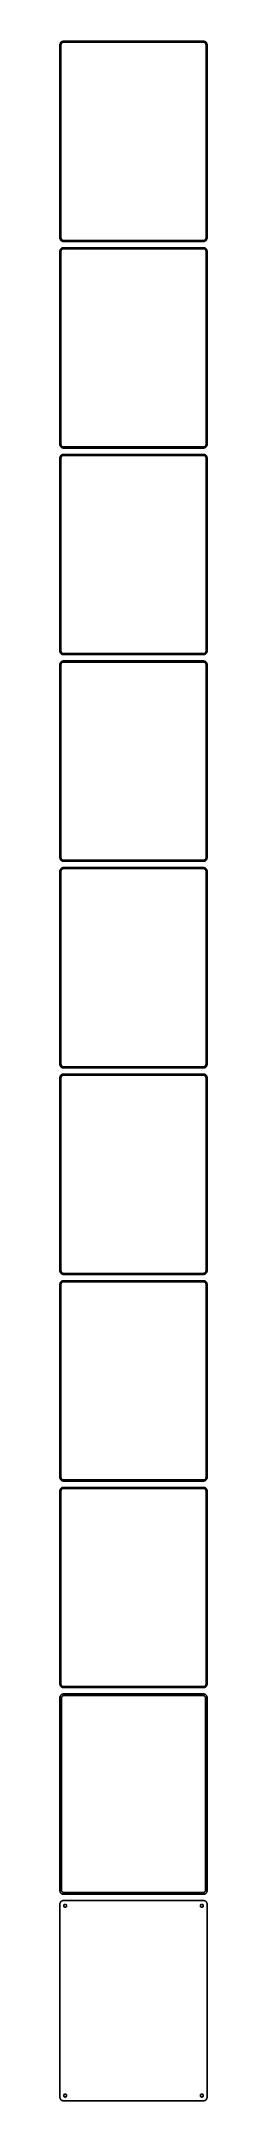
# Model space of a CAD drawing. Header units: metres. Extents: x -105 to 105, y 2798 to 5728.
import ezdxf

# ---------------------------------------------------------------- set-up
doc = ezdxf.new("R2010")
doc.units = ezdxf.units.M

msp = doc.modelspace()

# ---------------------------------------------------------------- linework, layer by layer
for p, q in [((-104.961, 5724.13), (-105, 5723.5)), ((-105, 5723.5), (-105, 5448.5)), ((-104.843, 5724.74), (-104.961, 5724.13)), ((-104.649, 5725.34), (-104.843, 5724.74)), ((-104.382, 5725.91), (-104.649, 5725.34)), ((-104.045, 5726.44), (-104.382, 5725.91)), ((-103.645, 5726.92), (-104.045, 5726.44)), ((-103.187, 5727.35), (-103.645, 5726.92)), ((-103.5, 5723), (-103.468, 5723.5)), ((-103.5, 5449), (-103.5, 5723)), ((-103.468, 5723.5), (-103.374, 5723.99)), ((-103.374, 5723.99), (-103.219, 5724.47)), ((-103.219, 5724.47), (-103.005, 5724.93)), ((-102.679, 5727.72), (-103.187, 5727.35)), ((-103.005, 5724.93), (-102.736, 5725.35)), ((-102.736, 5725.35), (-102.416, 5725.74)), ((-102.129, 5728.02), (-102.679, 5727.72)), ((-102.416, 5725.74), (-102.05, 5726.08)), ((-101.545, 5728.26), (-102.129, 5728.02)), ((-102.05, 5726.08), (-101.643, 5726.38)), ((-101.643, 5726.38), (-101.203, 5726.62)), ((-100.937, 5728.41), (-101.545, 5728.26)), ((-101.203, 5726.62), (-100.736, 5726.8)), ((-100.314, 5728.49), (-100.937, 5728.41)), ((-100.736, 5726.8), (-100.25, 5726.93)), ((100.314, 5728.49), (-100.314, 5728.49)), ((-100.25, 5726.93), (-99.7512, 5726.99)), ((-99.7512, 5726.99), (99.7512, 5726.99)), ((99.7512, 5726.99), (100.25, 5726.93)), ((100.25, 5726.93), (100.736, 5726.8)), ((100.937, 5728.41), (100.314, 5728.49)), ((100.736, 5726.8), (101.203, 5726.62)), ((101.545, 5728.26), (100.937, 5728.41)), ((101.203, 5726.62), (101.643, 5726.38)), ((102.129, 5728.02), (101.545, 5728.26)), ((101.643, 5726.38), (102.05, 5726.08)), ((102.05, 5726.08), (102.416, 5725.74)), ((102.679, 5727.72), (102.129, 5728.02)), ((102.416, 5725.74), (102.736, 5725.35)), ((103.187, 5727.35), (102.679, 5727.72)), ((102.736, 5725.35), (103.005, 5724.93)), ((103.005, 5724.93), (103.219, 5724.47)), ((103.645, 5726.92), (103.187, 5727.35)), ((103.219, 5724.47), (103.374, 5723.99)), ((103.374, 5723.99), (103.468, 5723.5)), ((103.468, 5723.5), (103.5, 5723)), ((103.5, 5723), (103.5, 5449)), ((104.045, 5726.44), (103.645, 5726.92)), ((104.382, 5725.91), (104.045, 5726.44)), ((104.649, 5725.34), (104.382, 5725.91)), ((104.843, 5724.74), (104.649, 5725.34)), ((104.961, 5724.13), (104.843, 5724.74)), ((105, 5723.5), (104.961, 5724.13)), ((105, 5448.5), (105, 5723.5)), ((-105, 5448.5), (-104.961, 5447.87)), ((-104.961, 5430.13), (-105, 5429.5)), ((-105, 5429.5), (-105, 5154.5)), ((-104.961, 5447.87), (-104.843, 5447.26)), ((-104.843, 5430.74), (-104.961, 5430.13)), ((-104.843, 5447.26), (-104.649, 5446.66)), ((-104.649, 5431.34), (-104.843, 5430.74)), ((-104.649, 5446.66), (-104.382, 5446.09)), ((-104.382, 5431.91), (-104.649, 5431.34)), ((-104.382, 5446.09), (-104.045, 5445.56)), ((-104.045, 5432.44), (-104.382, 5431.91)), ((-104.045, 5445.56), (-103.645, 5445.08)), ((-103.645, 5432.92), (-104.045, 5432.44)), ((-103.645, 5445.08), (-103.187, 5444.65)), ((-103.187, 5433.35), (-103.645, 5432.92)), ((-103.468, 5448.5), (-103.5, 5449)), ((-103.5, 5429), (-103.468, 5429.5)), ((-103.5, 5155), (-103.5, 5429)), ((-103.374, 5448.01), (-103.468, 5448.5)), ((-103.468, 5429.5), (-103.374, 5429.99)), ((-103.219, 5447.53), (-103.374, 5448.01)), ((-103.374, 5429.99), (-103.219, 5430.47)), ((-103.005, 5447.07), (-103.219, 5447.53)), ((-103.219, 5430.47), (-103.005, 5430.93)), ((-103.187, 5444.65), (-102.679, 5444.28)), ((-102.679, 5433.72), (-103.187, 5433.35)), ((-102.736, 5446.65), (-103.005, 5447.07)), ((-103.005, 5430.93), (-102.736, 5431.35)), ((-102.416, 5446.26), (-102.736, 5446.65)), ((-102.736, 5431.35), (-102.416, 5431.74)), ((-102.679, 5444.28), (-102.129, 5443.98)), ((-102.129, 5434.02), (-102.679, 5433.72)), ((-102.05, 5445.92), (-102.416, 5446.26)), ((-102.416, 5431.74), (-102.05, 5432.08)), ((-102.129, 5443.98), (-101.545, 5443.74)), ((-101.545, 5434.26), (-102.129, 5434.02)), ((-101.643, 5445.62), (-102.05, 5445.92)), ((-102.05, 5432.08), (-101.643, 5432.38)), ((-101.203, 5445.38), (-101.643, 5445.62)), ((-101.643, 5432.38), (-101.203, 5432.62)), ((-101.545, 5443.74), (-100.937, 5443.59)), ((-100.937, 5434.41), (-101.545, 5434.26)), ((-100.736, 5445.2), (-101.203, 5445.38)), ((-101.203, 5432.62), (-100.736, 5432.8)), ((-100.937, 5443.59), (-100.314, 5443.51)), ((-100.314, 5434.49), (-100.937, 5434.41)), ((-100.25, 5445.07), (-100.736, 5445.2)), ((-100.736, 5432.8), (-100.25, 5432.93)), ((-100.314, 5443.51), (100.314, 5443.51)), ((100.314, 5434.49), (-100.314, 5434.49)), ((-99.7512, 5445.01), (-100.25, 5445.07)), ((-100.25, 5432.93), (-99.7512, 5432.99)), ((99.7512, 5445.01), (-99.7512, 5445.01)), ((-99.7512, 5432.99), (99.7512, 5432.99)), ((100.25, 5445.07), (99.7512, 5445.01)), ((99.7512, 5432.99), (100.25, 5432.93)), ((100.736, 5445.2), (100.25, 5445.07)), ((100.25, 5432.93), (100.736, 5432.8)), ((100.314, 5443.51), (100.937, 5443.59)), ((100.937, 5434.41), (100.314, 5434.49)), ((101.203, 5445.38), (100.736, 5445.2)), ((100.736, 5432.8), (101.203, 5432.62)), ((100.937, 5443.59), (101.545, 5443.74)), ((101.545, 5434.26), (100.937, 5434.41)), ((101.643, 5445.62), (101.203, 5445.38)), ((101.203, 5432.62), (101.643, 5432.38)), ((101.545, 5443.74), (102.129, 5443.98)), ((102.129, 5434.02), (101.545, 5434.26)), ((102.05, 5445.92), (101.643, 5445.62)), ((101.643, 5432.38), (102.05, 5432.08)), ((102.416, 5446.26), (102.05, 5445.92)), ((102.05, 5432.08), (102.416, 5431.74)), ((102.129, 5443.98), (102.679, 5444.28)), ((102.679, 5433.72), (102.129, 5434.02)), ((102.736, 5446.65), (102.416, 5446.26)), ((102.416, 5431.74), (102.736, 5431.35)), ((102.679, 5444.28), (103.187, 5444.65)), ((103.187, 5433.35), (102.679, 5433.72)), ((103.005, 5447.07), (102.736, 5446.65)), ((102.736, 5431.35), (103.005, 5430.93)), ((103.219, 5447.53), (103.005, 5447.07)), ((103.005, 5430.93), (103.219, 5430.47)), ((103.187, 5444.65), (103.645, 5445.08)), ((103.645, 5432.92), (103.187, 5433.35)), ((103.374, 5448.01), (103.219, 5447.53)), ((103.219, 5430.47), (103.374, 5429.99)), ((103.468, 5448.5), (103.374, 5448.01)), ((103.374, 5429.99), (103.468, 5429.5)), ((103.5, 5449), (103.468, 5448.5)), ((103.468, 5429.5), (103.5, 5429)), ((103.5, 5429), (103.5, 5155)), ((103.645, 5445.08), (104.045, 5445.56)), ((104.045, 5432.44), (103.645, 5432.92)), ((104.045, 5445.56), (104.382, 5446.09)), ((104.382, 5431.91), (104.045, 5432.44)), ((104.382, 5446.09), (104.649, 5446.66)), ((104.649, 5431.34), (104.382, 5431.91)), ((104.649, 5446.66), (104.843, 5447.26)), ((104.843, 5430.74), (104.649, 5431.34)), ((104.843, 5447.26), (104.961, 5447.87)), ((104.961, 5430.13), (104.843, 5430.74)), ((104.961, 5447.87), (105, 5448.5)), ((105, 5429.5), (104.961, 5430.13)), ((105, 5154.5), (105, 5429.5)), ((-105, 5154.5), (-104.961, 5153.87)), ((-104.961, 5136.13), (-105, 5135.5)), ((-105, 5135.5), (-105, 4860.5)), ((-104.961, 5153.87), (-104.843, 5153.26)), ((-104.843, 5136.74), (-104.961, 5136.13)), ((-104.843, 5153.26), (-104.649, 5152.66)), ((-104.649, 5137.34), (-104.843, 5136.74)), ((-104.649, 5152.66), (-104.382, 5152.09)), ((-104.382, 5137.91), (-104.649, 5137.34)), ((-104.382, 5152.09), (-104.045, 5151.56)), ((-104.045, 5138.44), (-104.382, 5137.91)), ((-104.045, 5151.56), (-103.645, 5151.08)), ((-103.645, 5138.92), (-104.045, 5138.44)), ((-103.645, 5151.08), (-103.187, 5150.65)), ((-103.187, 5139.35), (-103.645, 5138.92)), ((-103.468, 5154.5), (-103.5, 5155)), ((-103.5, 5135), (-103.468, 5135.5)), ((-103.5, 4861), (-103.5, 5135)), ((-103.374, 5154.01), (-103.468, 5154.5)), ((-103.468, 5135.5), (-103.374, 5135.99)), ((-103.219, 5153.53), (-103.374, 5154.01)), ((-103.374, 5135.99), (-103.219, 5136.47)), ((-103.005, 5153.07), (-103.219, 5153.53)), ((-103.219, 5136.47), (-103.005, 5136.93)), ((-103.187, 5150.65), (-102.679, 5150.28)), ((-102.679, 5139.72), (-103.187, 5139.35)), ((-102.736, 5152.65), (-103.005, 5153.07)), ((-103.005, 5136.93), (-102.736, 5137.35)), ((-102.416, 5152.26), (-102.736, 5152.65)), ((-102.736, 5137.35), (-102.416, 5137.74)), ((-102.679, 5150.28), (-102.129, 5149.98)), ((-102.129, 5140.02), (-102.679, 5139.72)), ((-102.05, 5151.92), (-102.416, 5152.26)), ((-102.416, 5137.74), (-102.05, 5138.08)), ((-102.129, 5149.98), (-101.545, 5149.74)), ((-101.545, 5140.26), (-102.129, 5140.02)), ((-101.643, 5151.62), (-102.05, 5151.92)), ((-102.05, 5138.08), (-101.643, 5138.38)), ((-101.203, 5151.38), (-101.643, 5151.62)), ((-101.643, 5138.38), (-101.203, 5138.62)), ((-101.545, 5149.74), (-100.937, 5149.59)), ((-100.937, 5140.41), (-101.545, 5140.26)), ((-100.736, 5151.2), (-101.203, 5151.38)), ((-101.203, 5138.62), (-100.736, 5138.8)), ((-100.937, 5149.59), (-100.314, 5149.51)), ((-100.314, 5140.49), (-100.937, 5140.41)), ((-100.25, 5151.07), (-100.736, 5151.2)), ((-100.736, 5138.8), (-100.25, 5138.93)), ((-100.314, 5149.51), (100.314, 5149.51)), ((100.314, 5140.49), (-100.314, 5140.49)), ((-99.7512, 5151.01), (-100.25, 5151.07)), ((-100.25, 5138.93), (-99.7512, 5138.99)), ((99.7512, 5151.01), (-99.7512, 5151.01)), ((-99.7512, 5138.99), (99.7512, 5138.99)), ((100.25, 5151.07), (99.7512, 5151.01)), ((99.7512, 5138.99), (100.25, 5138.93)), ((100.736, 5151.2), (100.25, 5151.07)), ((100.25, 5138.93), (100.736, 5138.8)), ((100.314, 5149.51), (100.937, 5149.59)), ((100.937, 5140.41), (100.314, 5140.49)), ((101.203, 5151.38), (100.736, 5151.2)), ((100.736, 5138.8), (101.203, 5138.62)), ((100.937, 5149.59), (101.545, 5149.74)), ((101.545, 5140.26), (100.937, 5140.41)), ((101.643, 5151.62), (101.203, 5151.38)), ((101.203, 5138.62), (101.643, 5138.38)), ((101.545, 5149.74), (102.129, 5149.98)), ((102.129, 5140.02), (101.545, 5140.26)), ((102.05, 5151.92), (101.643, 5151.62)), ((101.643, 5138.38), (102.05, 5138.08)), ((102.416, 5152.26), (102.05, 5151.92)), ((102.05, 5138.08), (102.416, 5137.74)), ((102.129, 5149.98), (102.679, 5150.28)), ((102.679, 5139.72), (102.129, 5140.02)), ((102.736, 5152.65), (102.416, 5152.26)), ((102.416, 5137.74), (102.736, 5137.35)), ((102.679, 5150.28), (103.187, 5150.65)), ((103.187, 5139.35), (102.679, 5139.72)), ((103.005, 5153.07), (102.736, 5152.65)), ((102.736, 5137.35), (103.005, 5136.93)), ((103.219, 5153.53), (103.005, 5153.07)), ((103.005, 5136.93), (103.219, 5136.47)), ((103.187, 5150.65), (103.645, 5151.08)), ((103.645, 5138.92), (103.187, 5139.35)), ((103.374, 5154.01), (103.219, 5153.53)), ((103.219, 5136.47), (103.374, 5135.99)), ((103.468, 5154.5), (103.374, 5154.01)), ((103.374, 5135.99), (103.468, 5135.5)), ((103.5, 5155), (103.468, 5154.5)), ((103.468, 5135.5), (103.5, 5135)), ((103.5, 5135), (103.5, 4861)), ((103.645, 5151.08), (104.045, 5151.56)), ((104.045, 5138.44), (103.645, 5138.92)), ((104.045, 5151.56), (104.382, 5152.09)), ((104.382, 5137.91), (104.045, 5138.44)), ((104.382, 5152.09), (104.649, 5152.66)), ((104.649, 5137.34), (104.382, 5137.91)), ((104.649, 5152.66), (104.843, 5153.26)), ((104.843, 5136.74), (104.649, 5137.34)), ((104.843, 5153.26), (104.961, 5153.87)), ((104.961, 5136.13), (104.843, 5136.74)), ((104.961, 5153.87), (105, 5154.5)), ((105, 5135.5), (104.961, 5136.13)), ((105, 4860.5), (105, 5135.5)), ((-105, 4860.5), (-104.961, 4859.87)), ((-104.961, 4842.13), (-105, 4841.5)), ((-105, 4841.5), (-105, 4566.5)), ((-104.961, 4859.87), (-104.843, 4859.26)), ((-104.843, 4842.74), (-104.961, 4842.13)), ((-104.843, 4859.26), (-104.649, 4858.66)), ((-104.649, 4843.34), (-104.843, 4842.74)), ((-104.649, 4858.66), (-104.382, 4858.09)), ((-104.382, 4843.91), (-104.649, 4843.34)), ((-104.382, 4858.09), (-104.045, 4857.56)), ((-104.045, 4844.44), (-104.382, 4843.91)), ((-104.045, 4857.56), (-103.645, 4857.08)), ((-103.645, 4844.92), (-104.045, 4844.44)), ((-103.645, 4857.08), (-103.187, 4856.65)), ((-103.187, 4845.35), (-103.645, 4844.92)), ((-103.468, 4860.5), (-103.5, 4861)), ((-103.5, 4841), (-103.468, 4841.5)), ((-103.5, 4567), (-103.5, 4841)), ((-103.374, 4860.01), (-103.468, 4860.5)), ((-103.468, 4841.5), (-103.374, 4841.99)), ((-103.219, 4859.53), (-103.374, 4860.01)), ((-103.374, 4841.99), (-103.219, 4842.47)), ((-103.005, 4859.07), (-103.219, 4859.53)), ((-103.219, 4842.47), (-103.005, 4842.93)), ((-103.187, 4856.65), (-102.679, 4856.28)), ((-102.679, 4845.72), (-103.187, 4845.35)), ((-102.736, 4858.65), (-103.005, 4859.07)), ((-103.005, 4842.93), (-102.736, 4843.35)), ((-102.416, 4858.26), (-102.736, 4858.65)), ((-102.736, 4843.35), (-102.416, 4843.74)), ((-102.679, 4856.28), (-102.129, 4855.98)), ((-102.129, 4846.02), (-102.679, 4845.72)), ((-102.05, 4857.92), (-102.416, 4858.26)), ((-102.416, 4843.74), (-102.05, 4844.08)), ((-102.129, 4855.98), (-101.545, 4855.74)), ((-101.545, 4846.26), (-102.129, 4846.02)), ((-101.643, 4857.62), (-102.05, 4857.92)), ((-102.05, 4844.08), (-101.643, 4844.38)), ((-101.203, 4857.38), (-101.643, 4857.62)), ((-101.643, 4844.38), (-101.203, 4844.62)), ((-101.545, 4855.74), (-100.937, 4855.59)), ((-100.937, 4846.41), (-101.545, 4846.26)), ((-100.736, 4857.2), (-101.203, 4857.38)), ((-101.203, 4844.62), (-100.736, 4844.8)), ((-100.937, 4855.59), (-100.314, 4855.51)), ((-100.314, 4846.49), (-100.937, 4846.41)), ((-100.25, 4857.07), (-100.736, 4857.2)), ((-100.736, 4844.8), (-100.25, 4844.93)), ((-100.314, 4855.51), (100.314, 4855.51)), ((100.314, 4846.49), (-100.314, 4846.49)), ((-99.7512, 4857.01), (-100.25, 4857.07)), ((-100.25, 4844.93), (-99.7512, 4844.99)), ((99.7512, 4857.01), (-99.7512, 4857.01)), ((-99.7512, 4844.99), (99.7512, 4844.99)), ((100.25, 4857.07), (99.7512, 4857.01)), ((99.7512, 4844.99), (100.25, 4844.93)), ((100.736, 4857.2), (100.25, 4857.07)), ((100.25, 4844.93), (100.736, 4844.8)), ((100.314, 4855.51), (100.937, 4855.59)), ((100.937, 4846.41), (100.314, 4846.49)), ((101.203, 4857.38), (100.736, 4857.2)), ((100.736, 4844.8), (101.203, 4844.62)), ((100.937, 4855.59), (101.545, 4855.74)), ((101.545, 4846.26), (100.937, 4846.41)), ((101.643, 4857.62), (101.203, 4857.38)), ((101.203, 4844.62), (101.643, 4844.38)), ((101.545, 4855.74), (102.129, 4855.98)), ((102.129, 4846.02), (101.545, 4846.26)), ((102.05, 4857.92), (101.643, 4857.62)), ((101.643, 4844.38), (102.05, 4844.08)), ((102.416, 4858.26), (102.05, 4857.92)), ((102.05, 4844.08), (102.416, 4843.74)), ((102.129, 4855.98), (102.679, 4856.28)), ((102.679, 4845.72), (102.129, 4846.02)), ((102.736, 4858.65), (102.416, 4858.26)), ((102.416, 4843.74), (102.736, 4843.35)), ((102.679, 4856.28), (103.187, 4856.65)), ((103.187, 4845.35), (102.679, 4845.72)), ((103.005, 4859.07), (102.736, 4858.65)), ((102.736, 4843.35), (103.005, 4842.93)), ((103.219, 4859.53), (103.005, 4859.07)), ((103.005, 4842.93), (103.219, 4842.47)), ((103.187, 4856.65), (103.645, 4857.08)), ((103.645, 4844.92), (103.187, 4845.35)), ((103.374, 4860.01), (103.219, 4859.53)), ((103.219, 4842.47), (103.374, 4841.99)), ((103.468, 4860.5), (103.374, 4860.01)), ((103.374, 4841.99), (103.468, 4841.5)), ((103.5, 4861), (103.468, 4860.5)), ((103.468, 4841.5), (103.5, 4841)), ((103.5, 4841), (103.5, 4567)), ((103.645, 4857.08), (104.045, 4857.56)), ((104.045, 4844.44), (103.645, 4844.92)), ((104.045, 4857.56), (104.382, 4858.09)), ((104.382, 4843.91), (104.045, 4844.44)), ((104.382, 4858.09), (104.649, 4858.66)), ((104.649, 4843.34), (104.382, 4843.91)), ((104.649, 4858.66), (104.843, 4859.26)), ((104.843, 4842.74), (104.649, 4843.34)), ((104.843, 4859.26), (104.961, 4859.87)), ((104.961, 4842.13), (104.843, 4842.74)), ((104.961, 4859.87), (105, 4860.5)), ((105, 4841.5), (104.961, 4842.13)), ((105, 4566.5), (105, 4841.5)), ((-105, 4566.5), (-104.961, 4565.87)), ((-104.961, 4548.13), (-105, 4547.5)), ((-105, 4547.5), (-105, 4272.5)), ((-104.961, 4565.87), (-104.843, 4565.26)), ((-104.843, 4548.74), (-104.961, 4548.13)), ((-104.843, 4565.26), (-104.649, 4564.66)), ((-104.649, 4549.34), (-104.843, 4548.74)), ((-104.649, 4564.66), (-104.382, 4564.09)), ((-104.382, 4549.91), (-104.649, 4549.34)), ((-104.382, 4564.09), (-104.045, 4563.56)), ((-104.045, 4550.44), (-104.382, 4549.91)), ((-104.045, 4563.56), (-103.645, 4563.08)), ((-103.645, 4550.92), (-104.045, 4550.44)), ((-103.645, 4563.08), (-103.187, 4562.65)), ((-103.187, 4551.35), (-103.645, 4550.92)), ((-103.468, 4566.5), (-103.5, 4567)), ((-103.5, 4547), (-103.468, 4547.5)), ((-103.5, 4273), (-103.5, 4547)), ((-103.374, 4566.01), (-103.468, 4566.5)), ((-103.468, 4547.5), (-103.374, 4547.99)), ((-103.219, 4565.53), (-103.374, 4566.01)), ((-103.374, 4547.99), (-103.219, 4548.47)), ((-103.005, 4565.07), (-103.219, 4565.53)), ((-103.219, 4548.47), (-103.005, 4548.93)), ((-103.187, 4562.65), (-102.679, 4562.28)), ((-102.679, 4551.72), (-103.187, 4551.35)), ((-102.736, 4564.65), (-103.005, 4565.07)), ((-103.005, 4548.93), (-102.736, 4549.35)), ((-102.416, 4564.26), (-102.736, 4564.65)), ((-102.736, 4549.35), (-102.416, 4549.74)), ((-102.679, 4562.28), (-102.129, 4561.98)), ((-102.129, 4552.02), (-102.679, 4551.72)), ((-102.05, 4563.92), (-102.416, 4564.26)), ((-102.416, 4549.74), (-102.05, 4550.08)), ((-102.129, 4561.98), (-101.545, 4561.74)), ((-101.545, 4552.26), (-102.129, 4552.02)), ((-101.643, 4563.62), (-102.05, 4563.92)), ((-102.05, 4550.08), (-101.643, 4550.38)), ((-101.203, 4563.38), (-101.643, 4563.62)), ((-101.643, 4550.38), (-101.203, 4550.62)), ((-101.545, 4561.74), (-100.937, 4561.59)), ((-100.937, 4552.41), (-101.545, 4552.26)), ((-100.736, 4563.2), (-101.203, 4563.38)), ((-101.203, 4550.62), (-100.736, 4550.8)), ((-100.937, 4561.59), (-100.314, 4561.51)), ((-100.314, 4552.49), (-100.937, 4552.41)), ((-100.25, 4563.07), (-100.736, 4563.2)), ((-100.736, 4550.8), (-100.25, 4550.93)), ((-100.314, 4561.51), (100.314, 4561.51)), ((100.314, 4552.49), (-100.314, 4552.49)), ((-99.7512, 4563.01), (-100.25, 4563.07)), ((-100.25, 4550.93), (-99.7512, 4550.99)), ((99.7512, 4563.01), (-99.7512, 4563.01)), ((-99.7512, 4550.99), (99.7512, 4550.99)), ((100.25, 4563.07), (99.7512, 4563.01)), ((99.7512, 4550.99), (100.25, 4550.93)), ((100.736, 4563.2), (100.25, 4563.07)), ((100.25, 4550.93), (100.736, 4550.8)), ((100.314, 4561.51), (100.937, 4561.59)), ((100.937, 4552.41), (100.314, 4552.49)), ((101.203, 4563.38), (100.736, 4563.2)), ((100.736, 4550.8), (101.203, 4550.62)), ((100.937, 4561.59), (101.545, 4561.74)), ((101.545, 4552.26), (100.937, 4552.41)), ((101.643, 4563.62), (101.203, 4563.38)), ((101.203, 4550.62), (101.643, 4550.38)), ((101.545, 4561.74), (102.129, 4561.98)), ((102.129, 4552.02), (101.545, 4552.26)), ((102.05, 4563.92), (101.643, 4563.62)), ((101.643, 4550.38), (102.05, 4550.08)), ((102.416, 4564.26), (102.05, 4563.92)), ((102.05, 4550.08), (102.416, 4549.74)), ((102.129, 4561.98), (102.679, 4562.28)), ((102.679, 4551.72), (102.129, 4552.02)), ((102.736, 4564.65), (102.416, 4564.26)), ((102.416, 4549.74), (102.736, 4549.35)), ((102.679, 4562.28), (103.187, 4562.65)), ((103.187, 4551.35), (102.679, 4551.72)), ((103.005, 4565.07), (102.736, 4564.65)), ((102.736, 4549.35), (103.005, 4548.93)), ((103.219, 4565.53), (103.005, 4565.07)), ((103.005, 4548.93), (103.219, 4548.47)), ((103.187, 4562.65), (103.645, 4563.08)), ((103.645, 4550.92), (103.187, 4551.35)), ((103.374, 4566.01), (103.219, 4565.53)), ((103.219, 4548.47), (103.374, 4547.99)), ((103.468, 4566.5), (103.374, 4566.01)), ((103.374, 4547.99), (103.468, 4547.5)), ((103.5, 4567), (103.468, 4566.5)), ((103.468, 4547.5), (103.5, 4547)), ((103.5, 4547), (103.5, 4273)), ((103.645, 4563.08), (104.045, 4563.56)), ((104.045, 4550.44), (103.645, 4550.92)), ((104.045, 4563.56), (104.382, 4564.09)), ((104.382, 4549.91), (104.045, 4550.44)), ((104.382, 4564.09), (104.649, 4564.66)), ((104.649, 4549.34), (104.382, 4549.91)), ((104.649, 4564.66), (104.843, 4565.26)), ((104.843, 4548.74), (104.649, 4549.34)), ((104.843, 4565.26), (104.961, 4565.87)), ((104.961, 4548.13), (104.843, 4548.74)), ((104.961, 4565.87), (105, 4566.5)), ((105, 4547.5), (104.961, 4548.13)), ((105, 4272.5), (105, 4547.5)), ((-105, 4272.5), (-104.961, 4271.87)), ((-104.961, 4254.13), (-105, 4253.5)), ((-105, 4253.5), (-105, 3978.5)), ((-104.961, 4271.87), (-104.843, 4271.26)), ((-104.843, 4254.74), (-104.961, 4254.13)), ((-104.843, 4271.26), (-104.649, 4270.66)), ((-104.649, 4255.34), (-104.843, 4254.74)), ((-104.649, 4270.66), (-104.382, 4270.09)), ((-104.382, 4255.91), (-104.649, 4255.34)), ((-104.382, 4270.09), (-104.045, 4269.56)), ((-104.045, 4256.44), (-104.382, 4255.91)), ((-104.045, 4269.56), (-103.645, 4269.08)), ((-103.645, 4256.92), (-104.045, 4256.44)), ((-103.645, 4269.08), (-103.187, 4268.65)), ((-103.187, 4257.35), (-103.645, 4256.92)), ((-103.468, 4272.5), (-103.5, 4273)), ((-103.5, 4253), (-103.468, 4253.5)), ((-103.5, 3979), (-103.5, 4253)), ((-103.374, 4272.01), (-103.468, 4272.5)), ((-103.468, 4253.5), (-103.374, 4253.99)), ((-103.219, 4271.53), (-103.374, 4272.01)), ((-103.374, 4253.99), (-103.219, 4254.47)), ((-103.005, 4271.07), (-103.219, 4271.53)), ((-103.219, 4254.47), (-103.005, 4254.93)), ((-103.187, 4268.65), (-102.679, 4268.28)), ((-102.679, 4257.72), (-103.187, 4257.35)), ((-102.736, 4270.65), (-103.005, 4271.07)), ((-103.005, 4254.93), (-102.736, 4255.35)), ((-102.416, 4270.26), (-102.736, 4270.65)), ((-102.736, 4255.35), (-102.416, 4255.74)), ((-102.679, 4268.28), (-102.129, 4267.98)), ((-102.129, 4258.02), (-102.679, 4257.72)), ((-102.05, 4269.92), (-102.416, 4270.26)), ((-102.416, 4255.74), (-102.05, 4256.08)), ((-102.129, 4267.98), (-101.545, 4267.74)), ((-101.545, 4258.26), (-102.129, 4258.02)), ((-101.643, 4269.62), (-102.05, 4269.92)), ((-102.05, 4256.08), (-101.643, 4256.38)), ((-101.203, 4269.38), (-101.643, 4269.62)), ((-101.643, 4256.38), (-101.203, 4256.62)), ((-101.545, 4267.74), (-100.937, 4267.59)), ((-100.937, 4258.41), (-101.545, 4258.26)), ((-100.736, 4269.2), (-101.203, 4269.38)), ((-101.203, 4256.62), (-100.736, 4256.8)), ((-100.937, 4267.59), (-100.314, 4267.51)), ((-100.314, 4258.49), (-100.937, 4258.41)), ((-100.25, 4269.07), (-100.736, 4269.2)), ((-100.736, 4256.8), (-100.25, 4256.93)), ((-100.314, 4267.51), (100.314, 4267.51)), ((100.314, 4258.49), (-100.314, 4258.49)), ((-99.7512, 4269.01), (-100.25, 4269.07)), ((-100.25, 4256.93), (-99.7512, 4256.99)), ((99.7512, 4269.01), (-99.7512, 4269.01)), ((-99.7512, 4256.99), (99.7512, 4256.99)), ((100.25, 4269.07), (99.7512, 4269.01)), ((99.7512, 4256.99), (100.25, 4256.93)), ((100.736, 4269.2), (100.25, 4269.07)), ((100.25, 4256.93), (100.736, 4256.8)), ((100.314, 4267.51), (100.937, 4267.59)), ((100.937, 4258.41), (100.314, 4258.49)), ((101.203, 4269.38), (100.736, 4269.2)), ((100.736, 4256.8), (101.203, 4256.62)), ((100.937, 4267.59), (101.545, 4267.74)), ((101.545, 4258.26), (100.937, 4258.41)), ((101.643, 4269.62), (101.203, 4269.38)), ((101.203, 4256.62), (101.643, 4256.38)), ((101.545, 4267.74), (102.129, 4267.98)), ((102.129, 4258.02), (101.545, 4258.26)), ((102.05, 4269.92), (101.643, 4269.62)), ((101.643, 4256.38), (102.05, 4256.08)), ((102.416, 4270.26), (102.05, 4269.92)), ((102.05, 4256.08), (102.416, 4255.74)), ((102.129, 4267.98), (102.679, 4268.28)), ((102.679, 4257.72), (102.129, 4258.02)), ((102.736, 4270.65), (102.416, 4270.26)), ((102.416, 4255.74), (102.736, 4255.35)), ((102.679, 4268.28), (103.187, 4268.65)), ((103.187, 4257.35), (102.679, 4257.72)), ((103.005, 4271.07), (102.736, 4270.65)), ((102.736, 4255.35), (103.005, 4254.93)), ((103.219, 4271.53), (103.005, 4271.07)), ((103.005, 4254.93), (103.219, 4254.47)), ((103.187, 4268.65), (103.645, 4269.08)), ((103.645, 4256.92), (103.187, 4257.35)), ((103.374, 4272.01), (103.219, 4271.53)), ((103.219, 4254.47), (103.374, 4253.99)), ((103.468, 4272.5), (103.374, 4272.01)), ((103.374, 4253.99), (103.468, 4253.5)), ((103.5, 4273), (103.468, 4272.5)), ((103.468, 4253.5), (103.5, 4253)), ((103.5, 4253), (103.5, 3979)), ((103.645, 4269.08), (104.045, 4269.56)), ((104.045, 4256.44), (103.645, 4256.92)), ((104.045, 4269.56), (104.382, 4270.09)), ((104.382, 4255.91), (104.045, 4256.44)), ((104.382, 4270.09), (104.649, 4270.66)), ((104.649, 4255.34), (104.382, 4255.91)), ((104.649, 4270.66), (104.843, 4271.26)), ((104.843, 4254.74), (104.649, 4255.34)), ((104.843, 4271.26), (104.961, 4271.87)), ((104.961, 4254.13), (104.843, 4254.74)), ((104.961, 4271.87), (105, 4272.5)), ((105, 4253.5), (104.961, 4254.13)), ((105, 3978.5), (105, 4253.5)), ((-105, 3978.5), (-104.961, 3977.87)), ((-104.961, 3960.13), (-105, 3959.5)), ((-105, 3959.5), (-105, 3684.5)), ((-104.961, 3977.87), (-104.843, 3977.26)), ((-104.843, 3960.74), (-104.961, 3960.13)), ((-104.843, 3977.26), (-104.649, 3976.66)), ((-104.649, 3961.34), (-104.843, 3960.74)), ((-104.649, 3976.66), (-104.382, 3976.09)), ((-104.382, 3961.91), (-104.649, 3961.34)), ((-104.382, 3976.09), (-104.045, 3975.56)), ((-104.045, 3962.44), (-104.382, 3961.91)), ((-104.045, 3975.56), (-103.645, 3975.08)), ((-103.645, 3962.92), (-104.045, 3962.44)), ((-103.645, 3975.08), (-103.187, 3974.65)), ((-103.187, 3963.35), (-103.645, 3962.92)), ((-103.468, 3978.5), (-103.5, 3979)), ((-103.5, 3959), (-103.468, 3959.5)), ((-103.5, 3685), (-103.5, 3959)), ((-103.374, 3978.01), (-103.468, 3978.5)), ((-103.468, 3959.5), (-103.374, 3959.99)), ((-103.219, 3977.53), (-103.374, 3978.01)), ((-103.374, 3959.99), (-103.219, 3960.47)), ((-103.005, 3977.07), (-103.219, 3977.53)), ((-103.219, 3960.47), (-103.005, 3960.93)), ((-103.187, 3974.65), (-102.679, 3974.28)), ((-102.679, 3963.72), (-103.187, 3963.35)), ((-102.736, 3976.65), (-103.005, 3977.07)), ((-103.005, 3960.93), (-102.736, 3961.35)), ((-102.416, 3976.26), (-102.736, 3976.65)), ((-102.736, 3961.35), (-102.416, 3961.74)), ((-102.679, 3974.28), (-102.129, 3973.98)), ((-102.129, 3964.02), (-102.679, 3963.72)), ((-102.05, 3975.92), (-102.416, 3976.26)), ((-102.416, 3961.74), (-102.05, 3962.08)), ((-102.129, 3973.98), (-101.545, 3973.74)), ((-101.545, 3964.26), (-102.129, 3964.02)), ((-101.643, 3975.62), (-102.05, 3975.92)), ((-102.05, 3962.08), (-101.643, 3962.38)), ((-101.203, 3975.38), (-101.643, 3975.62)), ((-101.643, 3962.38), (-101.203, 3962.62)), ((-101.545, 3973.74), (-100.937, 3973.59)), ((-100.937, 3964.41), (-101.545, 3964.26)), ((-100.736, 3975.2), (-101.203, 3975.38)), ((-101.203, 3962.62), (-100.736, 3962.8)), ((-100.937, 3973.59), (-100.314, 3973.51)), ((-100.314, 3964.49), (-100.937, 3964.41)), ((-100.25, 3975.07), (-100.736, 3975.2)), ((-100.736, 3962.8), (-100.25, 3962.93)), ((-100.314, 3973.51), (100.314, 3973.51)), ((100.314, 3964.49), (-100.314, 3964.49)), ((-99.7512, 3975.01), (-100.25, 3975.07)), ((-100.25, 3962.93), (-99.7512, 3962.99)), ((99.7512, 3975.01), (-99.7512, 3975.01)), ((-99.7512, 3962.99), (99.7512, 3962.99)), ((100.25, 3975.07), (99.7512, 3975.01)), ((99.7512, 3962.99), (100.25, 3962.93)), ((100.736, 3975.2), (100.25, 3975.07)), ((100.25, 3962.93), (100.736, 3962.8)), ((100.314, 3973.51), (100.937, 3973.59)), ((100.937, 3964.41), (100.314, 3964.49)), ((101.203, 3975.38), (100.736, 3975.2)), ((100.736, 3962.8), (101.203, 3962.62)), ((100.937, 3973.59), (101.545, 3973.74)), ((101.545, 3964.26), (100.937, 3964.41)), ((101.643, 3975.62), (101.203, 3975.38)), ((101.203, 3962.62), (101.643, 3962.38)), ((101.545, 3973.74), (102.129, 3973.98)), ((102.129, 3964.02), (101.545, 3964.26)), ((102.05, 3975.92), (101.643, 3975.62)), ((101.643, 3962.38), (102.05, 3962.08)), ((102.416, 3976.26), (102.05, 3975.92)), ((102.05, 3962.08), (102.416, 3961.74)), ((102.129, 3973.98), (102.679, 3974.28)), ((102.679, 3963.72), (102.129, 3964.02)), ((102.736, 3976.65), (102.416, 3976.26)), ((102.416, 3961.74), (102.736, 3961.35)), ((102.679, 3974.28), (103.187, 3974.65)), ((103.187, 3963.35), (102.679, 3963.72)), ((103.005, 3977.07), (102.736, 3976.65)), ((102.736, 3961.35), (103.005, 3960.93)), ((103.219, 3977.53), (103.005, 3977.07)), ((103.005, 3960.93), (103.219, 3960.47)), ((103.187, 3974.65), (103.645, 3975.08)), ((103.645, 3962.92), (103.187, 3963.35)), ((103.374, 3978.01), (103.219, 3977.53)), ((103.219, 3960.47), (103.374, 3959.99)), ((103.468, 3978.5), (103.374, 3978.01)), ((103.374, 3959.99), (103.468, 3959.5)), ((103.5, 3979), (103.468, 3978.5)), ((103.468, 3959.5), (103.5, 3959)), ((103.5, 3959), (103.5, 3685)), ((103.645, 3975.08), (104.045, 3975.56)), ((104.045, 3962.44), (103.645, 3962.92)), ((104.045, 3975.56), (104.382, 3976.09)), ((104.382, 3961.91), (104.045, 3962.44)), ((104.382, 3976.09), (104.649, 3976.66)), ((104.649, 3961.34), (104.382, 3961.91)), ((104.649, 3976.66), (104.843, 3977.26)), ((104.843, 3960.74), (104.649, 3961.34)), ((104.843, 3977.26), (104.961, 3977.87)), ((104.961, 3960.13), (104.843, 3960.74)), ((104.961, 3977.87), (105, 3978.5)), ((105, 3959.5), (104.961, 3960.13)), ((105, 3684.5), (105, 3959.5)), ((-105, 3684.5), (-104.961, 3683.87)), ((-104.961, 3666.13), (-105, 3665.5)), ((-105, 3665.5), (-105, 3390.5)), ((-104.961, 3683.87), (-104.843, 3683.26)), ((-104.843, 3666.74), (-104.961, 3666.13)), ((-104.843, 3683.26), (-104.649, 3682.66)), ((-104.649, 3667.34), (-104.843, 3666.74)), ((-104.649, 3682.66), (-104.382, 3682.09)), ((-104.382, 3667.91), (-104.649, 3667.34)), ((-104.382, 3682.09), (-104.045, 3681.56)), ((-104.045, 3668.44), (-104.382, 3667.91)), ((-104.045, 3681.56), (-103.645, 3681.08)), ((-103.645, 3668.92), (-104.045, 3668.44)), ((-103.645, 3681.08), (-103.187, 3680.65)), ((-103.187, 3669.35), (-103.645, 3668.92)), ((-103.468, 3684.5), (-103.5, 3685)), ((-103.5, 3665), (-103.468, 3665.5)), ((-103.5, 3391), (-103.5, 3665)), ((-103.374, 3684.01), (-103.468, 3684.5)), ((-103.468, 3665.5), (-103.374, 3665.99)), ((-103.219, 3683.53), (-103.374, 3684.01)), ((-103.374, 3665.99), (-103.219, 3666.47)), ((-103.005, 3683.07), (-103.219, 3683.53)), ((-103.219, 3666.47), (-103.005, 3666.93)), ((-103.187, 3680.65), (-102.679, 3680.28)), ((-102.679, 3669.72), (-103.187, 3669.35)), ((-102.736, 3682.65), (-103.005, 3683.07)), ((-103.005, 3666.93), (-102.736, 3667.35)), ((-102.416, 3682.26), (-102.736, 3682.65)), ((-102.736, 3667.35), (-102.416, 3667.74)), ((-102.679, 3680.28), (-102.129, 3679.98)), ((-102.129, 3670.02), (-102.679, 3669.72)), ((-102.05, 3681.92), (-102.416, 3682.26)), ((-102.416, 3667.74), (-102.05, 3668.08)), ((-102.129, 3679.98), (-101.545, 3679.74)), ((-101.545, 3670.26), (-102.129, 3670.02)), ((-101.643, 3681.62), (-102.05, 3681.92)), ((-102.05, 3668.08), (-101.643, 3668.38)), ((-101.203, 3681.38), (-101.643, 3681.62)), ((-101.643, 3668.38), (-101.203, 3668.62)), ((-101.545, 3679.74), (-100.937, 3679.59)), ((-100.937, 3670.41), (-101.545, 3670.26)), ((-100.736, 3681.2), (-101.203, 3681.38)), ((-101.203, 3668.62), (-100.736, 3668.8)), ((-100.937, 3679.59), (-100.314, 3679.51)), ((-100.314, 3670.49), (-100.937, 3670.41)), ((-100.25, 3681.07), (-100.736, 3681.2)), ((-100.736, 3668.8), (-100.25, 3668.93)), ((-100.314, 3679.51), (100.314, 3679.51)), ((100.314, 3670.49), (-100.314, 3670.49)), ((-99.7512, 3681.01), (-100.25, 3681.07)), ((-100.25, 3668.93), (-99.7512, 3668.99)), ((99.7512, 3681.01), (-99.7512, 3681.01)), ((-99.7512, 3668.99), (99.7512, 3668.99)), ((100.25, 3681.07), (99.7512, 3681.01)), ((99.7512, 3668.99), (100.25, 3668.93)), ((100.736, 3681.2), (100.25, 3681.07)), ((100.25, 3668.93), (100.736, 3668.8)), ((100.314, 3679.51), (100.937, 3679.59)), ((100.937, 3670.41), (100.314, 3670.49)), ((101.203, 3681.38), (100.736, 3681.2)), ((100.736, 3668.8), (101.203, 3668.62)), ((100.937, 3679.59), (101.545, 3679.74)), ((101.545, 3670.26), (100.937, 3670.41)), ((101.643, 3681.62), (101.203, 3681.38)), ((101.203, 3668.62), (101.643, 3668.38)), ((101.545, 3679.74), (102.129, 3679.98)), ((102.129, 3670.02), (101.545, 3670.26)), ((102.05, 3681.92), (101.643, 3681.62)), ((101.643, 3668.38), (102.05, 3668.08)), ((102.416, 3682.26), (102.05, 3681.92)), ((102.05, 3668.08), (102.416, 3667.74)), ((102.129, 3679.98), (102.679, 3680.28)), ((102.679, 3669.72), (102.129, 3670.02)), ((102.736, 3682.65), (102.416, 3682.26)), ((102.416, 3667.74), (102.736, 3667.35)), ((102.679, 3680.28), (103.187, 3680.65)), ((103.187, 3669.35), (102.679, 3669.72)), ((103.005, 3683.07), (102.736, 3682.65)), ((102.736, 3667.35), (103.005, 3666.93)), ((103.219, 3683.53), (103.005, 3683.07)), ((103.005, 3666.93), (103.219, 3666.47)), ((103.187, 3680.65), (103.645, 3681.08)), ((103.645, 3668.92), (103.187, 3669.35)), ((103.374, 3684.01), (103.219, 3683.53)), ((103.219, 3666.47), (103.374, 3665.99)), ((103.468, 3684.5), (103.374, 3684.01)), ((103.374, 3665.99), (103.468, 3665.5)), ((103.5, 3685), (103.468, 3684.5)), ((103.468, 3665.5), (103.5, 3665)), ((103.5, 3665), (103.5, 3391)), ((103.645, 3681.08), (104.045, 3681.56)), ((104.045, 3668.44), (103.645, 3668.92)), ((104.045, 3681.56), (104.382, 3682.09)), ((104.382, 3667.91), (104.045, 3668.44)), ((104.382, 3682.09), (104.649, 3682.66)), ((104.649, 3667.34), (104.382, 3667.91)), ((104.649, 3682.66), (104.843, 3683.26)), ((104.843, 3666.74), (104.649, 3667.34)), ((104.843, 3683.26), (104.961, 3683.87)), ((104.961, 3666.13), (104.843, 3666.74)), ((104.961, 3683.87), (105, 3684.5)), ((105, 3665.5), (104.961, 3666.13)), ((105, 3390.5), (105, 3665.5)), ((-105, 3390.5), (-104.961, 3389.87)), ((-104.961, 3372.13), (-105, 3371.5)), ((-105, 3371.5), (-105, 3096.5)), ((-104.961, 3389.87), (-104.843, 3389.26)), ((-104.843, 3372.74), (-104.961, 3372.13)), ((-104.843, 3389.26), (-104.649, 3388.66)), ((-104.649, 3373.34), (-104.843, 3372.74)), ((-104.649, 3388.66), (-104.382, 3388.09)), ((-104.382, 3373.91), (-104.649, 3373.34)), ((-104.382, 3388.09), (-104.045, 3387.56)), ((-104.045, 3374.44), (-104.382, 3373.91)), ((-104.045, 3387.56), (-103.645, 3387.08)), ((-103.645, 3374.92), (-104.045, 3374.44)), ((-103.645, 3387.08), (-103.187, 3386.65)), ((-103.187, 3375.35), (-103.645, 3374.92)), ((-103.468, 3390.5), (-103.5, 3391)), ((-103.374, 3390.01), (-103.468, 3390.5)), ((-103.219, 3389.53), (-103.374, 3390.01)), ((-103.005, 3389.07), (-103.219, 3389.53)), ((-103.187, 3386.65), (-102.679, 3386.28)), ((-102.679, 3375.72), (-103.187, 3375.35)), ((-102.736, 3388.65), (-103.005, 3389.07)), ((-102.416, 3388.26), (-102.736, 3388.65)), ((-102.679, 3386.28), (-102.129, 3385.98)), ((-102.129, 3376.02), (-102.679, 3375.72)), ((-102.613, 3371), (-102.588, 3371.39)), ((-102.613, 3097), (-102.613, 3371)), ((-102.588, 3371.39), (-102.515, 3371.77)), ((-102.515, 3371.77), (-102.394, 3372.15)), ((-102.05, 3387.92), (-102.416, 3388.26)), ((-102.394, 3372.15), (-102.228, 3372.5)), ((-102.228, 3372.5), (-102.018, 3372.83)), ((-102.129, 3385.98), (-101.545, 3385.74)), ((-101.545, 3376.26), (-102.129, 3376.02)), ((-101.643, 3387.62), (-102.05, 3387.92)), ((-102.018, 3372.83), (-101.769, 3373.13)), ((-101.769, 3373.13), (-101.484, 3373.4)), ((-101.203, 3387.38), (-101.643, 3387.62)), ((-101.545, 3385.74), (-100.937, 3385.59)), ((-100.937, 3376.41), (-101.545, 3376.26)), ((-101.484, 3373.4), (-101.168, 3373.63)), ((-100.736, 3387.2), (-101.203, 3387.38)), ((-101.168, 3373.63), (-100.825, 3373.82)), ((-100.937, 3385.59), (-100.314, 3385.51)), ((-100.314, 3376.49), (-100.937, 3376.41)), ((-100.825, 3373.82), (-100.462, 3373.96)), ((-100.25, 3387.07), (-100.736, 3387.2)), ((-100.462, 3373.96), (-100.083, 3374.06)), ((-100.314, 3385.51), (100.314, 3385.51)), ((100.314, 3376.49), (-100.314, 3376.49)), ((-99.7512, 3387.01), (-100.25, 3387.07)), ((-100.083, 3374.06), (-99.6955, 3374.11)), ((99.7512, 3387.01), (-99.7512, 3387.01)), ((-99.6955, 3374.11), (99.6955, 3374.11)), ((99.6955, 3374.11), (100.083, 3374.06)), ((100.25, 3387.07), (99.7512, 3387.01)), ((100.083, 3374.06), (100.462, 3373.96)), ((100.736, 3387.2), (100.25, 3387.07)), ((100.314, 3385.51), (100.937, 3385.59)), ((100.937, 3376.41), (100.314, 3376.49)), ((100.462, 3373.96), (100.825, 3373.82)), ((101.203, 3387.38), (100.736, 3387.2)), ((100.825, 3373.82), (101.168, 3373.63)), ((100.937, 3385.59), (101.545, 3385.74)), ((101.545, 3376.26), (100.937, 3376.41)), ((101.168, 3373.63), (101.484, 3373.4)), ((101.643, 3387.62), (101.203, 3387.38)), ((101.484, 3373.4), (101.769, 3373.13)), ((101.545, 3385.74), (102.129, 3385.98)), ((102.129, 3376.02), (101.545, 3376.26)), ((102.05, 3387.92), (101.643, 3387.62)), ((101.769, 3373.13), (102.018, 3372.83)), ((102.018, 3372.83), (102.228, 3372.5)), ((102.416, 3388.26), (102.05, 3387.92)), ((102.129, 3385.98), (102.679, 3386.28)), ((102.679, 3375.72), (102.129, 3376.02)), ((102.228, 3372.5), (102.394, 3372.15)), ((102.394, 3372.15), (102.515, 3371.77)), ((102.736, 3388.65), (102.416, 3388.26)), ((102.515, 3371.77), (102.588, 3371.39)), ((102.588, 3371.39), (102.613, 3371)), ((102.613, 3371), (102.613, 3097)), ((102.679, 3386.28), (103.187, 3386.65)), ((103.187, 3375.35), (102.679, 3375.72)), ((103.005, 3389.07), (102.736, 3388.65)), ((103.219, 3389.53), (103.005, 3389.07)), ((103.187, 3386.65), (103.645, 3387.08)), ((103.645, 3374.92), (103.187, 3375.35)), ((103.374, 3390.01), (103.219, 3389.53)), ((103.468, 3390.5), (103.374, 3390.01)), ((103.5, 3391), (103.468, 3390.5)), ((103.645, 3387.08), (104.045, 3387.56)), ((104.045, 3374.44), (103.645, 3374.92)), ((104.045, 3387.56), (104.382, 3388.09)), ((104.382, 3373.91), (104.045, 3374.44)), ((104.382, 3388.09), (104.649, 3388.66)), ((104.649, 3373.34), (104.382, 3373.91)), ((104.649, 3388.66), (104.843, 3389.26)), ((104.843, 3372.74), (104.649, 3373.34)), ((104.843, 3389.26), (104.961, 3389.87)), ((104.961, 3372.13), (104.843, 3372.74)), ((104.961, 3389.87), (105, 3390.5)), ((105, 3371.5), (104.961, 3372.13)), ((105, 3096.5), (105, 3371.5)), ((-105, 3096.5), (-104.961, 3095.87)), ((-104.961, 3078.13), (-105, 3077.5)), ((-104.961, 3095.87), (-104.843, 3095.26)), ((-104.843, 3078.74), (-104.961, 3078.13)), ((-104.843, 3095.26), (-104.649, 3094.66)), ((-104.649, 3079.34), (-104.843, 3078.74)), ((-104.649, 3094.66), (-104.382, 3094.09)), ((-104.382, 3079.91), (-104.649, 3079.34)), ((-104.382, 3094.09), (-104.045, 3093.56)), ((-104.045, 3080.44), (-104.382, 3079.91)), ((-104.045, 3093.56), (-103.645, 3093.08)), ((-103.645, 3080.92), (-104.045, 3080.44)), ((-103.645, 3093.08), (-103.187, 3092.65)), ((-103.187, 3081.35), (-103.645, 3080.92)), ((-103.187, 3092.65), (-102.679, 3092.28)), ((-102.679, 3081.72), (-103.187, 3081.35)), ((-102.679, 3092.28), (-102.129, 3091.98)), ((-102.129, 3082.02), (-102.679, 3081.72)), ((-102.588, 3096.61), (-102.613, 3097)), ((-102.515, 3096.23), (-102.588, 3096.61)), ((-102.394, 3095.85), (-102.515, 3096.23)), ((-102.228, 3095.5), (-102.394, 3095.85)), ((-102.018, 3095.17), (-102.228, 3095.5)), ((-102.129, 3091.98), (-101.545, 3091.74)), ((-101.545, 3082.26), (-102.129, 3082.02)), ((-101.769, 3094.87), (-102.018, 3095.17)), ((-101.484, 3094.6), (-101.769, 3094.87)), ((-101.545, 3091.74), (-100.937, 3091.59)), ((-100.937, 3082.41), (-101.545, 3082.26)), ((-101.168, 3094.37), (-101.484, 3094.6)), ((-100.825, 3094.18), (-101.168, 3094.37)), ((-100.937, 3091.59), (-100.314, 3091.51)), ((-100.314, 3082.49), (-100.937, 3082.41)), ((-100.462, 3094.04), (-100.825, 3094.18)), ((-100.083, 3093.94), (-100.462, 3094.04)), ((-100.314, 3091.51), (100.314, 3091.51)), ((100.314, 3082.49), (-100.314, 3082.49)), ((-99.6955, 3093.89), (-100.083, 3093.94)), ((99.6955, 3093.89), (-99.6955, 3093.89)), ((100.083, 3093.94), (99.6955, 3093.89)), ((100.462, 3094.04), (100.083, 3093.94)), ((100.314, 3091.51), (100.937, 3091.59)), ((100.937, 3082.41), (100.314, 3082.49)), ((100.825, 3094.18), (100.462, 3094.04)), ((101.168, 3094.37), (100.825, 3094.18)), ((100.937, 3091.59), (101.545, 3091.74)), ((101.545, 3082.26), (100.937, 3082.41)), ((101.484, 3094.6), (101.168, 3094.37)), ((101.769, 3094.87), (101.484, 3094.6)), ((101.545, 3091.74), (102.129, 3091.98)), ((102.129, 3082.02), (101.545, 3082.26)), ((102.018, 3095.17), (101.769, 3094.87)), ((102.228, 3095.5), (102.018, 3095.17)), ((102.129, 3091.98), (102.679, 3092.28)), ((102.679, 3081.72), (102.129, 3082.02)), ((102.394, 3095.85), (102.228, 3095.5)), ((102.515, 3096.23), (102.394, 3095.85)), ((102.588, 3096.61), (102.515, 3096.23)), ((102.613, 3097), (102.588, 3096.61)), ((102.679, 3092.28), (103.187, 3092.65)), ((103.187, 3081.35), (102.679, 3081.72)), ((103.187, 3092.65), (103.645, 3093.08)), ((103.645, 3080.92), (103.187, 3081.35)), ((103.645, 3093.08), (104.045, 3093.56)), ((104.045, 3080.44), (103.645, 3080.92)), ((104.045, 3093.56), (104.382, 3094.09)), ((104.382, 3079.91), (104.045, 3080.44)), ((104.382, 3094.09), (104.649, 3094.66)), ((104.649, 3079.34), (104.382, 3079.91)), ((104.649, 3094.66), (104.843, 3095.26)), ((104.843, 3078.74), (104.649, 3079.34)), ((104.843, 3095.26), (104.961, 3095.87)), ((104.961, 3078.13), (104.843, 3078.74)), ((104.961, 3095.87), (105, 3096.5)), ((105, 3077.5), (104.961, 3078.13)), ((-105, 3077.5), (-105, 2802.5)), ((-99.6353, 3075), (-99.6185, 3075.27)), ((-99.6185, 3074.73), (-99.6353, 3075)), ((-99.6185, 3075.27), (-99.5682, 3075.53)), ((-99.5682, 3074.47), (-99.6185, 3074.73)), ((-99.5682, 3075.53), (-99.4853, 3075.79)), ((-99.4853, 3074.21), (-99.5682, 3074.47)), ((-99.4853, 3075.79), (-99.3712, 3076.03)), ((-99.3712, 3073.97), (-99.4853, 3074.21)), ((-99.3712, 3076.03), (-99.2275, 3076.26)), ((-99.2275, 3073.74), (-99.3712, 3073.97)), ((-99.2275, 3076.26), (-99.0566, 3076.46)), ((-99.0566, 3073.54), (-99.2275, 3073.74)), ((-99.0566, 3076.46), (-98.8611, 3076.65)), ((-98.8611, 3073.35), (-99.0566, 3073.54)), ((-98.8611, 3076.65), (-98.6441, 3076.8)), ((-98.6441, 3073.2), (-98.8611, 3073.35)), ((-98.6441, 3076.8), (-98.4092, 3076.93)), ((-98.4092, 3073.07), (-98.6441, 3073.2)), ((-98.4092, 3076.93), (-98.1598, 3077.03)), ((-98.1598, 3072.97), (-98.4092, 3073.07)), ((-98.1598, 3077.03), (-97.9001, 3077.1)), ((-97.9001, 3072.9), (-98.1598, 3072.97)), ((-97.9001, 3077.1), (-97.6341, 3077.13)), ((-97.6341, 3072.87), (-97.9001, 3072.9)), ((-97.6341, 3077.13), (-97.3659, 3077.13)), ((-97.3659, 3072.87), (-97.6341, 3072.87)), ((-97.3659, 3077.13), (-97.0999, 3077.1)), ((-97.0999, 3072.9), (-97.3659, 3072.87)), ((-97.0999, 3077.1), (-96.8401, 3077.03)), ((-96.8401, 3072.97), (-97.0999, 3072.9)), ((-96.8401, 3077.03), (-96.5908, 3076.93)), ((-96.5908, 3073.07), (-96.8401, 3072.97)), ((-96.5908, 3076.93), (-96.3559, 3076.8)), ((-96.3559, 3073.2), (-96.5908, 3073.07)), ((-96.3559, 3076.8), (-96.1389, 3076.65)), ((-96.1389, 3073.35), (-96.3559, 3073.2)), ((-96.1389, 3076.65), (-95.9434, 3076.46)), ((-95.9434, 3073.54), (-96.1389, 3073.35)), ((-95.9434, 3076.46), (-95.7725, 3076.26)), ((-95.7725, 3073.74), (-95.9434, 3073.54)), ((-95.7725, 3076.26), (-95.6288, 3076.03)), ((-95.6288, 3073.97), (-95.7725, 3073.74)), ((-95.6288, 3076.03), (-95.5146, 3075.79)), ((-95.5146, 3074.21), (-95.6288, 3073.97)), ((-95.5146, 3075.79), (-95.4318, 3075.53)), ((-95.4318, 3074.47), (-95.5146, 3074.21)), ((-95.4318, 3075.53), (-95.3815, 3075.27)), ((-95.3815, 3074.73), (-95.4318, 3074.47)), ((-95.3815, 3075.27), (-95.3647, 3075)), ((-95.3647, 3075), (-95.3815, 3074.73)), ((95.3647, 3075), (95.3815, 3075.27)), ((95.3815, 3074.73), (95.3647, 3075)), ((95.3815, 3075.27), (95.4318, 3075.53)), ((95.4318, 3074.47), (95.3815, 3074.73)), ((95.4318, 3075.53), (95.5146, 3075.79)), ((95.5146, 3074.21), (95.4318, 3074.47)), ((95.5146, 3075.79), (95.6288, 3076.03)), ((95.6288, 3073.97), (95.5146, 3074.21)), ((95.6288, 3076.03), (95.7725, 3076.26)), ((95.7725, 3073.74), (95.6288, 3073.97)), ((95.7725, 3076.26), (95.9434, 3076.46)), ((95.9434, 3073.54), (95.7725, 3073.74)), ((95.9434, 3076.46), (96.1389, 3076.65)), ((96.1389, 3073.35), (95.9434, 3073.54)), ((96.1389, 3076.65), (96.3559, 3076.8)), ((96.3559, 3073.2), (96.1389, 3073.35)), ((96.3559, 3076.8), (96.5908, 3076.93)), ((96.5908, 3073.07), (96.3559, 3073.2)), ((96.5908, 3076.93), (96.8401, 3077.03)), ((96.8401, 3072.97), (96.5908, 3073.07)), ((96.8401, 3077.03), (97.0999, 3077.1)), ((97.0999, 3072.9), (96.8401, 3072.97)), ((97.0999, 3077.1), (97.3659, 3077.13)), ((97.3659, 3072.87), (97.0999, 3072.9)), ((97.3659, 3077.13), (97.6341, 3077.13)), ((97.6341, 3072.87), (97.3659, 3072.87)), ((97.6341, 3077.13), (97.9001, 3077.1)), ((97.9001, 3072.9), (97.6341, 3072.87)), ((97.9001, 3077.1), (98.1598, 3077.03)), ((98.1598, 3072.97), (97.9001, 3072.9)), ((98.1598, 3077.03), (98.4092, 3076.93)), ((98.4092, 3073.07), (98.1598, 3072.97)), ((98.4092, 3076.93), (98.6441, 3076.8)), ((98.6441, 3073.2), (98.4092, 3073.07)), ((98.6441, 3076.8), (98.8611, 3076.65)), ((98.8611, 3073.35), (98.6441, 3073.2)), ((98.8611, 3076.65), (99.0566, 3076.46)), ((99.0566, 3073.54), (98.8611, 3073.35)), ((99.0566, 3076.46), (99.2275, 3076.26)), ((99.2275, 3073.74), (99.0566, 3073.54)), ((99.2275, 3076.26), (99.3712, 3076.03)), ((99.3712, 3073.97), (99.2275, 3073.74)), ((99.3712, 3076.03), (99.4853, 3075.79)), ((99.4853, 3074.21), (99.3712, 3073.97)), ((99.4853, 3075.79), (99.5682, 3075.53)), ((99.5682, 3074.47), (99.4853, 3074.21)), ((99.5682, 3075.53), (99.6185, 3075.27)), ((99.6185, 3074.73), (99.5682, 3074.47)), ((99.6185, 3075.27), (99.6353, 3075)), ((99.6353, 3075), (99.6185, 3074.73)), ((105, 2802.5), (105, 3077.5)), ((-105, 2802.5), (-104.961, 2801.87)), ((-104.961, 2801.87), (-104.843, 2801.26)), ((-104.843, 2801.26), (-104.649, 2800.66)), ((-104.649, 2800.66), (-104.382, 2800.09)), ((-104.382, 2800.09), (-104.045, 2799.56)), ((-104.045, 2799.56), (-103.645, 2799.08)), ((-103.645, 2799.08), (-103.187, 2798.65)), ((-103.187, 2798.65), (-102.679, 2798.28)), ((-102.679, 2798.28), (-102.129, 2797.98)), ((-102.129, 2797.98), (-101.545, 2797.74)), ((-101.545, 2797.74), (-100.937, 2797.59)), ((-100.937, 2797.59), (-100.314, 2797.51)), ((-100.314, 2797.51), (100.314, 2797.51)), ((-99.6353, 2805), (-99.6185, 2805.27)), ((-99.6185, 2804.73), (-99.6353, 2805)), ((-99.6185, 2805.27), (-99.5682, 2805.53)), ((-99.5682, 2804.47), (-99.6185, 2804.73)), ((-99.5682, 2805.53), (-99.4853, 2805.79)), ((-99.4853, 2804.21), (-99.5682, 2804.47)), ((-99.4853, 2805.79), (-99.3712, 2806.03)), ((-99.3712, 2803.97), (-99.4853, 2804.21)), ((-99.3712, 2806.03), (-99.2275, 2806.26)), ((-99.2275, 2803.74), (-99.3712, 2803.97)), ((-99.2275, 2806.26), (-99.0566, 2806.46)), ((-99.0566, 2803.54), (-99.2275, 2803.74)), ((-99.0566, 2806.46), (-98.8611, 2806.65)), ((-98.8611, 2803.35), (-99.0566, 2803.54)), ((-98.8611, 2806.65), (-98.6441, 2806.8)), ((-98.6441, 2803.2), (-98.8611, 2803.35)), ((-98.6441, 2806.8), (-98.4092, 2806.93)), ((-98.4092, 2803.07), (-98.6441, 2803.2)), ((-98.4092, 2806.93), (-98.1598, 2807.03)), ((-98.1598, 2802.97), (-98.4092, 2803.07)), ((-98.1598, 2807.03), (-97.9001, 2807.1)), ((-97.9001, 2802.9), (-98.1598, 2802.97)), ((-97.9001, 2807.1), (-97.6341, 2807.13)), ((-97.6341, 2802.87), (-97.9001, 2802.9)), ((-97.6341, 2807.13), (-97.3659, 2807.13)), ((-97.3659, 2802.87), (-97.6341, 2802.87)), ((-97.3659, 2807.13), (-97.0999, 2807.1)), ((-97.0999, 2802.9), (-97.3659, 2802.87)), ((-97.0999, 2807.1), (-96.8401, 2807.03)), ((-96.8401, 2802.97), (-97.0999, 2802.9)), ((-96.8401, 2807.03), (-96.5908, 2806.93)), ((-96.5908, 2803.07), (-96.8401, 2802.97)), ((-96.5908, 2806.93), (-96.3559, 2806.8)), ((-96.3559, 2803.2), (-96.5908, 2803.07)), ((-96.3559, 2806.8), (-96.1389, 2806.65)), ((-96.1389, 2803.35), (-96.3559, 2803.2)), ((-96.1389, 2806.65), (-95.9434, 2806.46)), ((-95.9434, 2803.54), (-96.1389, 2803.35)), ((-95.9434, 2806.46), (-95.7725, 2806.26)), ((-95.7725, 2803.74), (-95.9434, 2803.54)), ((-95.7725, 2806.26), (-95.6288, 2806.03)), ((-95.6288, 2803.97), (-95.7725, 2803.74)), ((-95.6288, 2806.03), (-95.5146, 2805.79)), ((-95.5146, 2804.21), (-95.6288, 2803.97)), ((-95.5146, 2805.79), (-95.4318, 2805.53)), ((-95.4318, 2804.47), (-95.5146, 2804.21)), ((-95.4318, 2805.53), (-95.3815, 2805.27)), ((-95.3815, 2804.73), (-95.4318, 2804.47)), ((-95.3815, 2805.27), (-95.3647, 2805)), ((-95.3647, 2805), (-95.3815, 2804.73)), ((95.3647, 2805), (95.3815, 2805.27)), ((95.3815, 2804.73), (95.3647, 2805)), ((95.3815, 2805.27), (95.4318, 2805.53)), ((95.4318, 2804.47), (95.3815, 2804.73)), ((95.4318, 2805.53), (95.5146, 2805.79)), ((95.5146, 2804.21), (95.4318, 2804.47)), ((95.5146, 2805.79), (95.6288, 2806.03)), ((95.6288, 2803.97), (95.5146, 2804.21)), ((95.6288, 2806.03), (95.7725, 2806.26)), ((95.7725, 2803.74), (95.6288, 2803.97)), ((95.7725, 2806.26), (95.9434, 2806.46)), ((95.9434, 2803.54), (95.7725, 2803.74)), ((95.9434, 2806.46), (96.1389, 2806.65)), ((96.1389, 2803.35), (95.9434, 2803.54)), ((96.1389, 2806.65), (96.3559, 2806.8)), ((96.3559, 2803.2), (96.1389, 2803.35)), ((96.3559, 2806.8), (96.5908, 2806.93)), ((96.5908, 2803.07), (96.3559, 2803.2)), ((96.5908, 2806.93), (96.8401, 2807.03)), ((96.8401, 2802.97), (96.5908, 2803.07)), ((96.8401, 2807.03), (97.0999, 2807.1)), ((97.0999, 2802.9), (96.8401, 2802.97)), ((97.0999, 2807.1), (97.3659, 2807.13)), ((97.3659, 2802.87), (97.0999, 2802.9)), ((97.3659, 2807.13), (97.6341, 2807.13)), ((97.6341, 2802.87), (97.3659, 2802.87)), ((97.6341, 2807.13), (97.9001, 2807.1)), ((97.9001, 2802.9), (97.6341, 2802.87)), ((97.9001, 2807.1), (98.1598, 2807.03)), ((98.1598, 2802.97), (97.9001, 2802.9)), ((98.1598, 2807.03), (98.4092, 2806.93)), ((98.4092, 2803.07), (98.1598, 2802.97)), ((98.4092, 2806.93), (98.6441, 2806.8)), ((98.6441, 2803.2), (98.4092, 2803.07)), ((98.6441, 2806.8), (98.8611, 2806.65)), ((98.8611, 2803.35), (98.6441, 2803.2)), ((98.8611, 2806.65), (99.0566, 2806.46)), ((99.0566, 2803.54), (98.8611, 2803.35)), ((99.0566, 2806.46), (99.2275, 2806.26)), ((99.2275, 2803.74), (99.0566, 2803.54)), ((99.2275, 2806.26), (99.3712, 2806.03)), ((99.3712, 2803.97), (99.2275, 2803.74)), ((99.3712, 2806.03), (99.4853, 2805.79)), ((99.4853, 2804.21), (99.3712, 2803.97)), ((99.4853, 2805.79), (99.5682, 2805.53)), ((99.5682, 2804.47), (99.4853, 2804.21)), ((99.5682, 2805.53), (99.6185, 2805.27)), ((99.6185, 2804.73), (99.5682, 2804.47)), ((99.6185, 2805.27), (99.6353, 2805)), ((99.6353, 2805), (99.6185, 2804.73)), ((100.314, 2797.51), (100.937, 2797.59)), ((100.937, 2797.59), (101.545, 2797.74)), ((101.545, 2797.74), (102.129, 2797.98)), ((102.129, 2797.98), (102.679, 2798.28)), ((102.679, 2798.28), (103.187, 2798.65)), ((103.187, 2798.65), (103.645, 2799.08)), ((103.645, 2799.08), (104.045, 2799.56)), ((104.045, 2799.56), (104.382, 2800.09)), ((104.382, 2800.09), (104.649, 2800.66)), ((104.649, 2800.66), (104.843, 2801.26)), ((104.843, 2801.26), (104.961, 2801.87)), ((104.961, 2801.87), (105, 2802.5))]:
    msp.add_line(p, q)

doc.saveas('drawing.dxf')
